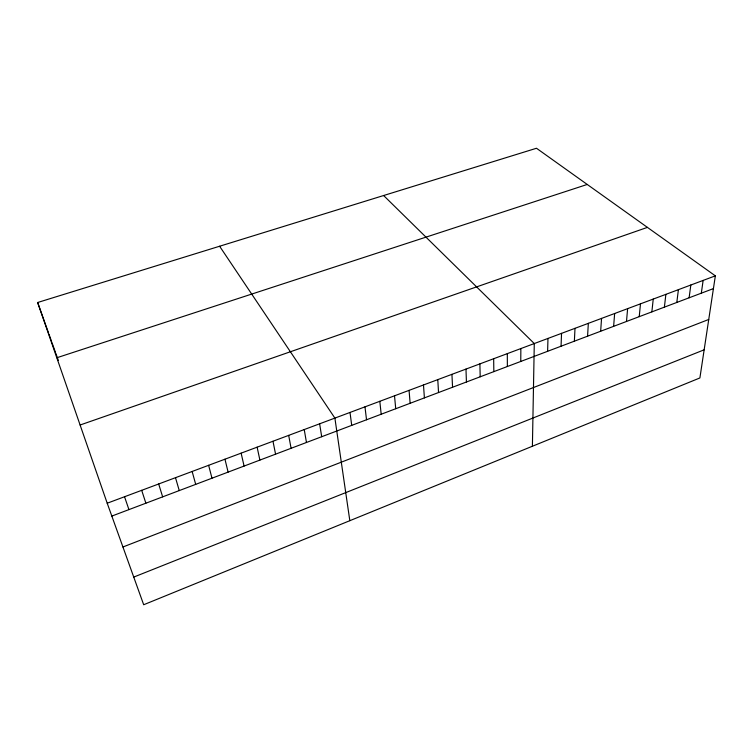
<?xml version="1.0" encoding="UTF-8"?>
<svg xmlns="http://www.w3.org/2000/svg" width="753" height="753" viewBox="0 0 753 753"><rect width="100%" height="100%" fill="white"/><g stroke="black" fill="none" stroke-linecap="round" stroke-linejoin="round"><path stroke-width="1.13" d="M520.756 361.449L520.86 348.573M532.399 446.247L534.282 343.556L383.625 195.526M547.61 351.303L547.977 338.426M561.051 346.22L561.55 333.353M574.37 341.175L575 328.327M587.575 336.186L588.338 323.338M600.659 331.235L601.553 318.406M613.629 326.331L614.646 313.502M626.487 321.475L627.625 308.655M639.231 316.655L640.483 303.845M651.863 311.874L653.237 299.073M664.391 307.139L665.878 294.348M676.806 302.442L678.406 289.67M689.117 297.793L690.83 285.02M701.316 293.181L703.142 280.417M715.35 275.852L699.895 377.95L143.682 604.744L107.208 503.22L37.65 302.499L536.494 148.256L715.35 275.852L107.208 503.22M133.742 577.09L704.149 349.816M122.937 546.989L708.742 319.47M111.83 516.078L713.42 288.606M80.11 425.012L647.411 227.387M56.804 357.769L587.236 184.457M219.612 246.24L334.887 418.094L349.825 520.69M37.65 302.499L48.663 333.315M49.03 334.36L51.628 341.627M51.995 342.662L55.383 352.14M55.76 353.185L58.358 360.452M124.537 496.745L128.932 509.602M141.696 490.325L145.875 503.202M158.676 483.981L162.648 496.858M175.496 477.694L179.252 490.58M192.137 471.463L195.695 484.358M208.628 465.307L211.979 478.202M224.949 459.198L228.112 472.103M241.12 453.155L244.085 466.069M257.121 447.169L259.898 460.083M272.981 441.249L275.57 454.163M288.681 435.375L291.091 448.289M304.231 429.558L306.462 442.482M319.63 423.798L321.691 436.721M350.004 412.446L351.717 425.37M364.979 406.846L366.523 419.769M379.813 401.302L381.187 414.225M394.506 395.805L395.73 408.728M409.067 390.365L410.131 403.279M423.487 384.971L424.4 397.885M437.785 379.625L438.538 392.539M451.941 374.335L452.553 387.24M465.975 369.092L466.436 381.987M479.887 363.887L480.198 376.782M493.667 358.739L493.836 371.624M507.324 353.628L507.362 366.513"/></g></svg>
